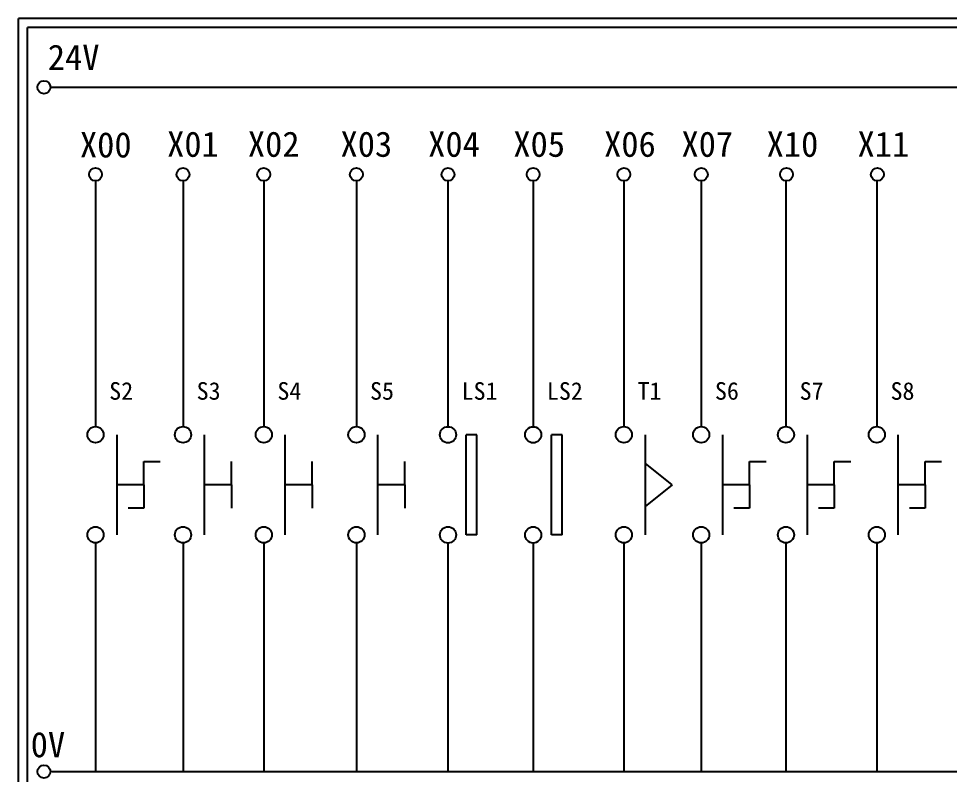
# Model space of a CAD drawing. Extents: x 325 to 1018, y 3 to 207.
# Drawn here: x 325.3 to 457.6, y 99.6 to 207 of the extents above; entities that cross this region are included whole.
import ezdxf

# ---------------------------------------------------------------- set-up
doc = ezdxf.new("R2010")
doc.units = 0
doc.layers.get('0').update_dxf_attribs({"linetype": 'CONTINUOUS'})
doc.layers.add('圖框層', color=7, linetype='CONTINUOUS')
doc.layers.add('標尺寸層', color=3, linetype='CONTINUOUS')
doc.styles.add('STSL', font='kaiu.ttf')

msp = doc.modelspace()

# ---------------------------------------------------------------- linework, layer by layer
for p, q in [((390.46, 147.83), (388.96, 147.83)), ((402.58, 147.83), (401.07, 147.83)), ((343.12, 140.73), (343.12, 144.04)), ((355.56, 140.73), (355.56, 144.04)), ((367.04, 140.73), (367.04, 144.04)), ((380.21, 140.73), (380.21, 144.04)), ((343.12, 140.73), (343.12, 137.42)), ((355.56, 140.73), (355.56, 137.42)), ((367.04, 140.73), (367.04, 137.42)), ((380.21, 140.73), (380.21, 137.42)), ((390.46, 133.6), (388.96, 133.6)), ((402.58, 133.6), (401.07, 133.6))]:
    msp.add_line(p, q)
at = {"color": 7}
for p, q in [((429.24, 140.73), (429.24, 144.04)), ((441.28, 140.72), (441.28, 144.03)), ((454.19, 140.72), (454.19, 144.03)), ((429.24, 140.73), (429.24, 137.42)), ((441.28, 140.72), (441.28, 137.41)), ((454.19, 140.72), (454.19, 137.41))]:
    msp.add_line(p, q, dxfattribs=at)
at = {"layer": '圖框層', "color": 7}
for p, q in [((612.32, 206.97), (325.32, 206.97)), ((325.32, 3), (325.32, 206.97)), ((611.07, 205.72), (326.57, 205.72)), ((326.57, 4.25), (326.57, 205.72))]:
    msp.add_line(p, q, dxfattribs=at)
at = {"layer": '標尺寸層', "color": 7}
for p, q in [((329.84, 197.22), (607.44, 197.22)), ((336.25, 183.91), (336.25, 148.99)), ((348.69, 183.91), (348.69, 148.99)), ((360.17, 183.91), (360.17, 148.99)), ((373.34, 183.91), (373.34, 148.99)), ((386.36, 183.91), (386.36, 148.99)), ((398.47, 183.91), (398.47, 148.99)), ((411.36, 183.91), (411.36, 148.99)), ((422.36, 183.91), (422.36, 148.99)), ((434.4, 183.91), (434.4, 148.99)), ((447.32, 183.91), (447.32, 148.99)), ((339.26, 147.84), (339.26, 133.61)), ((351.69, 147.84), (351.69, 133.61)), ((363.17, 147.84), (363.17, 133.61)), ((376.34, 147.84), (376.34, 133.61)), ((388.96, 133.6), (388.96, 147.83)), ((390.46, 133.6), (390.46, 147.83)), ((401.07, 133.6), (401.07, 147.83)), ((402.58, 133.6), (402.58, 147.83)), ((414.37, 147.84), (414.37, 133.61)), ((425.37, 147.84), (425.37, 133.61)), ((437.41, 147.84), (437.41, 133.61)), ((450.33, 147.84), (450.33, 133.61)), ((343.12, 144.04), (345.46, 144.04)), ((418.24, 140.73), (414.39, 143.8)), ((429.24, 144.04), (431.58, 144.04)), ((441.28, 144.03), (443.62, 144.03)), ((454.19, 144.03), (456.53, 144.03)), ((343.12, 140.73), (339.26, 140.73)), ((355.56, 140.73), (351.69, 140.73)), ((367.04, 140.73), (363.17, 140.73)), ((380.21, 140.73), (376.34, 140.73)), ((418.24, 140.73), (414.39, 137.65)), ((429.24, 140.73), (425.37, 140.73)), ((441.28, 140.72), (437.41, 140.72)), ((454.19, 140.72), (450.33, 140.72)), ((343.12, 137.42), (340.89, 137.42)), ((429.24, 137.42), (427, 137.42)), ((441.28, 137.41), (439.04, 137.41)), ((454.19, 137.41), (451.96, 137.41)), ((336.25, 132.46), (336.25, 99.96)), ((348.69, 132.46), (348.69, 99.96)), ((360.17, 132.46), (360.17, 99.96)), ((373.34, 132.46), (373.34, 99.96)), ((386.36, 132.46), (386.36, 99.96)), ((386.36, 132.45), (386.36, 99.96)), ((398.47, 132.46), (398.47, 99.96)), ((398.47, 132.45), (398.47, 99.96)), ((411.36, 132.46), (411.36, 99.96)), ((422.36, 132.46), (422.36, 99.96)), ((434.4, 132.46), (434.4, 99.95)), ((447.32, 132.46), (447.32, 99.95)), ((330.05, 99.96), (607.92, 99.96))]:
    msp.add_line(p, q, dxfattribs=at)
for centre, radius in [((328.92, 197.22), 0.92), ((336.25, 184.83), 0.92), ((348.69, 184.83), 0.92), ((360.17, 184.83), 0.92), ((373.34, 184.83), 0.92), ((373.34, 184.83), 0.92), ((386.36, 184.83), 0.92), ((398.47, 184.83), 0.92), ((411.36, 184.83), 0.92), ((422.36, 184.83), 0.92), ((434.48, 184.83), 0.92), ((447.4, 184.83), 0.92), ((336.25, 147.84), 1.15), ((348.69, 147.84), 1.15), ((360.17, 147.84), 1.15), ((373.34, 147.84), 1.15), ((386.36, 147.83), 1.15), ((398.47, 147.83), 1.15), ((411.36, 147.84), 1.15), ((422.36, 147.84), 1.15), ((434.4, 147.84), 1.15), ((447.32, 147.84), 1.15), ((336.25, 133.61), 1.15), ((348.69, 133.61), 1.15), ((360.17, 133.61), 1.15), ((373.34, 133.61), 1.15), ((386.36, 133.6), 1.15), ((398.47, 133.6), 1.15), ((411.36, 133.61), 1.15), ((422.36, 133.61), 1.15), ((434.4, 133.61), 1.15), ((447.32, 133.61), 1.15), ((328.92, 99.96), 0.92)]:
    msp.add_circle(centre, radius, dxfattribs=at)

# ---------------------------------------------------------------- texts
at = {"layer": '圖框層', "color": 4, "style": 'STSL'}
for s, height, p in [('24V', 3.6, (329.47, 199.68)), ('X00', 3.6, (334.04, 187.24)), ('X01', 3.6, (346.43, 187.33)), ('X02', 3.6, (357.91, 187.33)), ('X03', 3.6, (371.08, 187.33)), ('X04', 3.6, (383.54, 187.33)), ('X05', 3.6, (395.65, 187.33)), ('X06', 3.6, (408.55, 187.33)), ('X07', 3.6, (419.55, 187.33)), ('X10', 3.6, (431.66, 187.33)), ('X11', 3.6, (444.58, 187.33)), ('S2', 2.5, (338.2, 152.81)), ('S3', 2.5, (350.63, 152.81)), ('S4', 2.5, (362.11, 152.81)), ('S5', 2.5, (375.28, 152.81)), ('LS1', 2.5, (388.3, 152.8)), ('LS2', 2.5, (400.42, 152.8)), ('T1', 2.5, (413.31, 152.81)), ('S6', 2.5, (424.31, 152.81)), ('S7', 2.5, (436.35, 152.8)), ('S8', 2.5, (449.27, 152.8)), ('0V', 3.6, (327.04, 102))]:
    msp.add_text(s, height=height, dxfattribs=at).set_placement(p)

doc.saveas('drawing.dxf')
